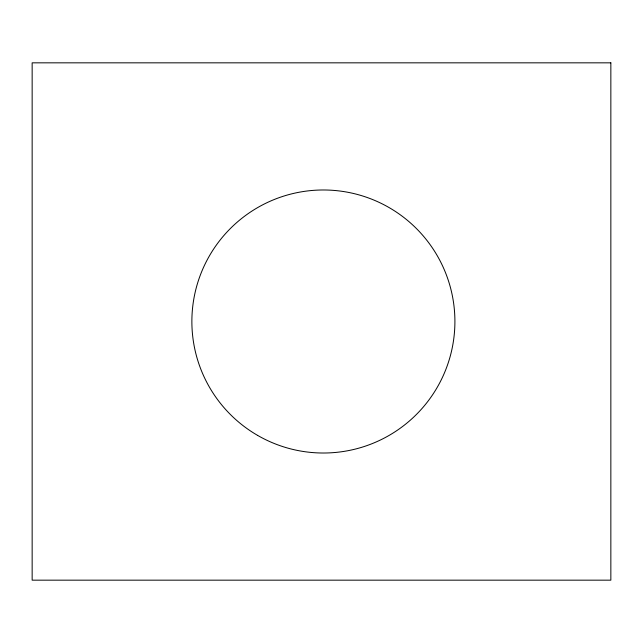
<?xml version="1.0" encoding="UTF-8"?>
<svg xmlns="http://www.w3.org/2000/svg" width="643" height="643" viewBox="0 0 643 643"><rect width="100%" height="100%" fill="white"/><g stroke="black" fill="none" stroke-linecap="round" stroke-linejoin="round"><path stroke-width="0.96" d="M610.85 62.837L32.15 62.837L32.15 580.163L610.85 580.163L610.85 62.837M257.626 435.399A131.526 131.526 0 0 0 454.906 321.5A131.526 131.526 0 0 0 257.626 207.601A131.526 131.526 0 0 0 257.626 435.399"/></g></svg>
